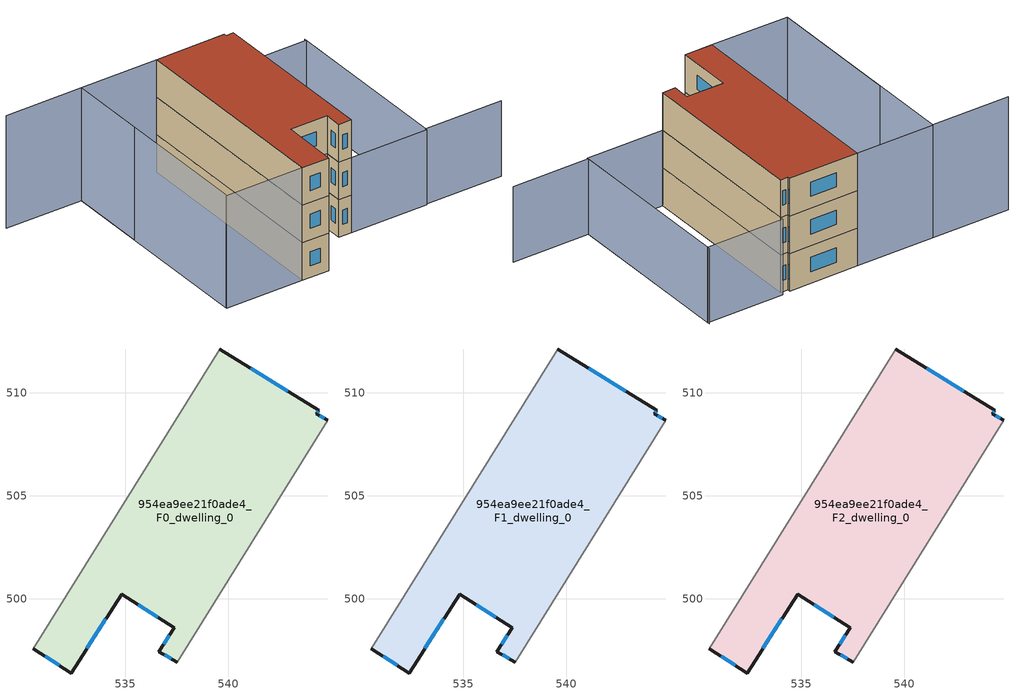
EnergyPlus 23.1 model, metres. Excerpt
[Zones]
954ea9ee21f0ade4_F0_dwelling_0
 floor ground (EU_floor_Construction): 544.38,509.16 544.27,508.98 544.82,508.67 537.51,496.92 536.62,497.44 537.36,498.59 534.82,500.22 532.37,496.4 530.53,497.58 539.57,512.12 z0
 wall outside (EU_wall_Construction): 544.82,508.67 544.27,508.98 544.38,509.16 539.57,512.12 / 530.53,497.58 532.37,496.4 534.82,500.22 537.36,498.59 536.62,497.44 537.51,496.92 z0:3
 wall adiabatic (EU_wall_Construction): 539.57,512.12 530.53,497.58 / 537.51,496.92 544.82,508.67 z0:3
 window (EU_Window_Construction): 542.88,510.08 541.07,511.19 / 544.3,509.03 544.34,509.1 / 544.65,508.77 544.44,508.88 / 536.9,497.28 537.23,497.08 / 537.13,498.24 536.85,497.8 / 535.61,499.72 536.57,499.1 / 533.13,497.59 534.06,499.03 / 531.1,497.21 531.8,496.76 z0.93:2.07
954ea9ee21f0ade4_F1_dwelling_0
 floor to 954ea9ee21f0ade4_F0_dwelling_0 (EU_floor_Construction): 544.38,509.16 544.27,508.98 544.82,508.67 537.5,496.92 536.62,497.44 537.36,498.59 534.82,500.22 532.37,496.4 530.53,497.58 539.57,512.12 z3
 wall outside (EU_wall_Construction): 544.82,508.67 544.27,508.98 544.38,509.16 539.57,512.12 / 530.53,497.58 532.37,496.4 534.82,500.22 537.36,498.59 536.62,497.44 537.51,496.92 z3:6
 wall adiabatic (EU_wall_Construction): 539.57,512.12 530.53,497.58 / 537.51,496.92 544.82,508.67 z3:6
 window (EU_Window_Construction): 542.88,510.08 541.07,511.19 / 544.3,509.03 544.34,509.1 / 544.65,508.77 544.44,508.88 / 536.9,497.28 537.23,497.08 / 537.13,498.24 536.85,497.8 / 535.61,499.72 536.57,499.1 / 533.13,497.59 534.06,499.03 / 531.1,497.21 531.8,496.76 z3.93:5.07
954ea9ee21f0ade4_F2_dwelling_0
 floor to 954ea9ee21f0ade4_F1_dwelling_0 (EU_floor_Construction): 544.38,509.16 544.27,508.98 544.82,508.67 537.5,496.92 536.62,497.44 537.36,498.59 534.82,500.22 532.37,496.4 530.53,497.58 539.57,512.12 z6
 wall outside (EU_wall_Construction): 544.82,508.67 544.27,508.98 544.38,509.16 539.57,512.12 / 530.53,497.58 532.37,496.4 534.82,500.22 537.36,498.59 536.62,497.44 537.51,496.92 z6:9
 wall adiabatic (EU_wall_Construction): 539.57,512.12 530.53,497.58 / 537.51,496.92 544.82,508.67 z6:9
 window (EU_Window_Construction): 542.88,510.08 541.07,511.19 / 544.3,509.03 544.34,509.1 / 544.65,508.77 544.44,508.88 / 536.9,497.28 537.23,497.08 / 537.13,498.24 536.85,497.8 / 535.61,499.72 536.57,499.1 / 533.13,497.59 534.06,499.03 / 531.1,497.21 531.8,496.76 z6.93:8.07
 roof outside (EU_roof_Construction): 537.51,496.92 544.82,508.67 544.27,508.98 544.38,509.16 539.57,512.12 530.53,497.58 532.37,496.4 534.82,500.22 537.36,498.59 536.62,497.44 z9
shading: 548.21,490.39 542.89,493.7 / 542.89,493.7 550.4,505.78 / 537.5,496.92 544.97,508.91 / 544.97,508.91 550.29,505.6 / 550.29,505.6 542.83,493.6 / 542.83,493.6 537.5,496.92 z0:6; 528.91,518.72 534.23,515.41 / 534.23,515.41 525.28,501.01 / 539.57,512.12 530.53,497.58 / 530.53,497.58 525.2,500.89 / 525.2,500.89 534.25,515.43 / 534.25,515.43 539.57,512.12 z0:9
[Building]
EU S2 Campaign: North Axis=0; Terrain=City; Solar Distribution=FullExterior
[Site:Location]
Montreal-Trudeau.Intl.AP: Latitude=45.4667; Longitude=-73.75; Time Zone=-5; Elevation=36
[SizingPeriod:WeatherFileDays]
AnnualSizingPeriod: Begin Month=1; Begin Day of Month=1; End Month=12; End Day of Month=31; Day of Week for Start Day=Monday; Use Weather File Daylight Saving Period=No; Use Weather File Rain and Snow Indicators=No
[MATERIAL]
EU_InternalMass_Material: Roughness=MediumRough; Thickness=0.1; Conductivity=1; Density=1800; Specific Heat=900; Thermal Absorptance=0.9; Solar Absorptance=0.7; Visible Absorptance=0.7
[MATERIAL:NOMASS] Roughness=MediumRough; Thermal Absorptance=0.9; Solar Absorptance=0.7; Visible Absorptance=0.7
Name | Thermal Resistance
EU_wall_NoMass; EU_floor_NoMass | 1.36485
EU_roof_NoMass | 2.55992
[WINDOWMATERIAL:SIMPLEGLAZINGSYSTEM]
EU_Window_SimpleGlazing: UFactor=3.92339; Solar Heat Gain Coefficient=0.8; Visible Transmittance=0.8
[CONSTRUCTION]
EU_wall_Construction: EU_wall_NoMass
EU_roof_Construction: EU_roof_NoMass
EU_floor_Construction: EU_floor_NoMass
EU_Window_Construction: EU_Window_SimpleGlazing
EU_InternalMass_Construction: EU_InternalMass_Material
[ZONE] Type=1; Multiplier=1; Ceiling Height=autocalculate; Volume=271.723; Floor Area=autocalculate; Part of Total Floor Area=Yes
954ea9ee21f0ade4_F0_dwelling_0; 954ea9ee21f0ade4_F1_dwelling_0; 954ea9ee21f0ade4_F2_dwelling_0
[INTERNALMASS] Construction=EU_InternalMass_Construction; Surface Area=90.5743
Name | Zone or ZoneList
954ea9ee21f0ade4_F0_dwelling_0_EU_InternalMass | 954ea9ee21f0ade4_F0_dwelling_0
954ea9ee21f0ade4_F1_dwelling_0_EU_InternalMass | 954ea9ee21f0ade4_F1_dwelling_0
954ea9ee21f0ade4_F2_dwelling_0_EU_InternalMass | 954ea9ee21f0ade4_F2_dwelling_0
[OTHEREQUIPMENT] Fuel Type=Electricity; Design Level Calculation Method=Watts/Area; Power per Zone Floor Area=1; Fraction Latent=0; Fraction Radiant=0; Fraction Lost=0; Carbon Dioxide Generation Rate=0; EndUse Subcategory=EU_Step8_InternalGains
Name | Zone or ZoneList or Space or SpaceList | Schedule
EU_Step8_InternalGain_954ea9ee21f0ade4_F0_dwelling_0_f000 | 954ea9ee21f0ade4_F0_dwelling_0 | EU_Step8_GainSchedule_954ea9ee21f0ade4_F0_dwelling_0_f000
EU_Step8_InternalGain_954ea9ee21f0ade4_F1_dwelling_0_f000 | 954ea9ee21f0ade4_F1_dwelling_0 | EU_Step8_GainSchedule_954ea9ee21f0ade4_F1_dwelling_0_f000
EU_Step8_InternalGain_954ea9ee21f0ade4_F2_dwelling_0_f000 | 954ea9ee21f0ade4_F2_dwelling_0 | EU_Step8_GainSchedule_954ea9ee21f0ade4_F2_dwelling_0_f000
[ZONEVENTILATION:DESIGNFLOWRATE] Schedule=EU_AlwaysOn; Design Flow Rate Calculation Method=AirChanges/Hour; Air Changes per Hour=0.860309; Ventilation Type=Natural; Fan Pressure Rise=0; Fan Total Efficiency=1; Constant Term Coefficient=1; Temperature Term Coefficient=0; Velocity Term Coefficient=0; Velocity Squared Term Coefficient=0; Minimum Indoor Temperature=-100; Maximum Indoor Temperature=100; Delta Temperature=-100; Minimum Outdoor Temperature=-100; Maximum Outdoor Temperature=100; Maximum Wind Speed=40
Name | Zone or ZoneList or Space or SpaceList
EU_ConstantAir_954ea9ee21f0ade4_F0_dwelling_0 | 954ea9ee21f0ade4_F0_dwelling_0
EU_ConstantAir_954ea9ee21f0ade4_F1_dwelling_0 | 954ea9ee21f0ade4_F1_dwelling_0
EU_ConstantAir_954ea9ee21f0ade4_F2_dwelling_0 | 954ea9ee21f0ade4_F2_dwelling_0
[HVACTEMPLATE:THERMOSTAT] Constant Heating Setpoint=20; Constant Cooling Setpoint=50
EU_HeatOnly_954ea9ee21f0ade4_F0_dwelling_0; EU_HeatOnly_954ea9ee21f0ade4_F1_dwelling_0; EU_HeatOnly_954ea9ee21f0ade4_F2_dwelling_0
[HVACTEMPLATE:ZONE:IDEALLOADSAIRSYSTEM] System Availability Schedule=EU_AlwaysOn; Maximum Heating Supply Air Temperature=50; Minimum Cooling Supply Air Temperature=13; Maximum Heating Supply Air Humidity Ratio=0.0156; Minimum Cooling Supply Air Humidity Ratio=0.0077; Heating Limit=NoLimit; Cooling Limit=NoLimit; Heating Availability Schedule=EU_AlwaysOn; Cooling Availability Schedule=EU_CoolingOff; Dehumidification Control Type=ConstantSensibleHeatRatio; Cooling Sensible Heat Ratio=0.7; Dehumidification Setpoint=60; Humidification Control Type=None; Humidification Setpoint=30; Outdoor Air Method=None; Outdoor Air Flow Rate per Person=0.00944; Outdoor Air Flow Rate per Zone Floor Area=0; Outdoor Air Flow Rate per Zone=0; Demand Controlled Ventilation Type=None; Outdoor Air Economizer Type=NoEconomizer; Heat Recovery Type=None; Sensible Heat Recovery Effectiveness=0.7; Latent Heat Recovery Effectiveness=0.65
Name | Template Thermostat
954ea9ee21f0ade4_F0_dwelling_0 | EU_HeatOnly_954ea9ee21f0ade4_F0_dwelling_0
954ea9ee21f0ade4_F1_dwelling_0 | EU_HeatOnly_954ea9ee21f0ade4_F1_dwelling_0
954ea9ee21f0ade4_F2_dwelling_0 | EU_HeatOnly_954ea9ee21f0ade4_F2_dwelling_0
[SIZING:ZONE] Zone Cooling Design Supply Air Temperature Input Method=SupplyAirTemperature; Zone Cooling Design Supply Air Temperature=13; Zone Heating Design Supply Air Temperature Input Method=SupplyAirTemperature; Zone Heating Design Supply Air Temperature=50; Zone Cooling Design Supply Air Humidity Ratio=0.008; Zone Heating Design Supply Air Humidity Ratio=0.008; Cooling Design Air Flow Method=DesignDay; Cooling Design Air Flow Rate=0; Cooling Minimum Air Flow per Zone Floor Area=0.000762; Cooling Minimum Air Flow=0; Cooling Minimum Air Flow Fraction=0.2; Heating Design Air Flow Method=DesignDay; Heating Design Air Flow Rate=0; Heating Maximum Air Flow per Zone Floor Area=0.002032; Heating Maximum Air Flow=0.141576; Heating Maximum Air Flow Fraction=0.3; Account for Dedicated Outdoor Air System=No; Dedicated Outdoor Air System Control Strategy=NeutralSupplyAir; Dedicated Outdoor Air Low Setpoint Temperature for Design=autosize; Dedicated Outdoor Air High Setpoint Temperature for Design=autosize; Zone Load Sizing Method=Sensible Load Only No Latent Load; Zone Latent Cooling Design Supply Air Humidity Ratio Input Method=HumidityRatioDifference; Zone Cooling Design Supply Air Humidity Ratio Difference=0.005; Zone Latent Heating Design Supply Air Humidity Ratio Input Method=HumidityRatioDifference; Zone Humidification Design Supply Air Humidity Ratio Difference=0.005
954ea9ee21f0ade4_F0_dwelling_0; 954ea9ee21f0ade4_F1_dwelling_0; 954ea9ee21f0ade4_F2_dwelling_0
[SCHEDULE:CONSTANT]
Name | Hourly Value
EU_AlwaysOn | 1
EU_CoolingOff | 0
[SCHEDULE:FILE] Column Number=1; Rows to Skip at Top=0; Number of Hours of Data=8760; Column Separator=Comma; Interpolate to Timestep=No; Minutes per Item=60; Adjust Schedule for Daylight Savings=Yes
Name | File
EU_Step8_GainSchedule_954ea9ee21f0ade4_F0_dwelling_0_f000 | ../../schedules/954ea9ee21f0ade4/954ea9ee21f0ade4_F0_dwelling_0_f000_gain.csv
EU_Step8_GainSchedule_954ea9ee21f0ade4_F1_dwelling_0_f000 | ../../schedules/954ea9ee21f0ade4/954ea9ee21f0ade4_F1_dwelling_0_f000_gain.csv
EU_Step8_GainSchedule_954ea9ee21f0ade4_F2_dwelling_0_f000 | ../../schedules/954ea9ee21f0ade4/954ea9ee21f0ade4_F2_dwelling_0_f000_gain.csv
